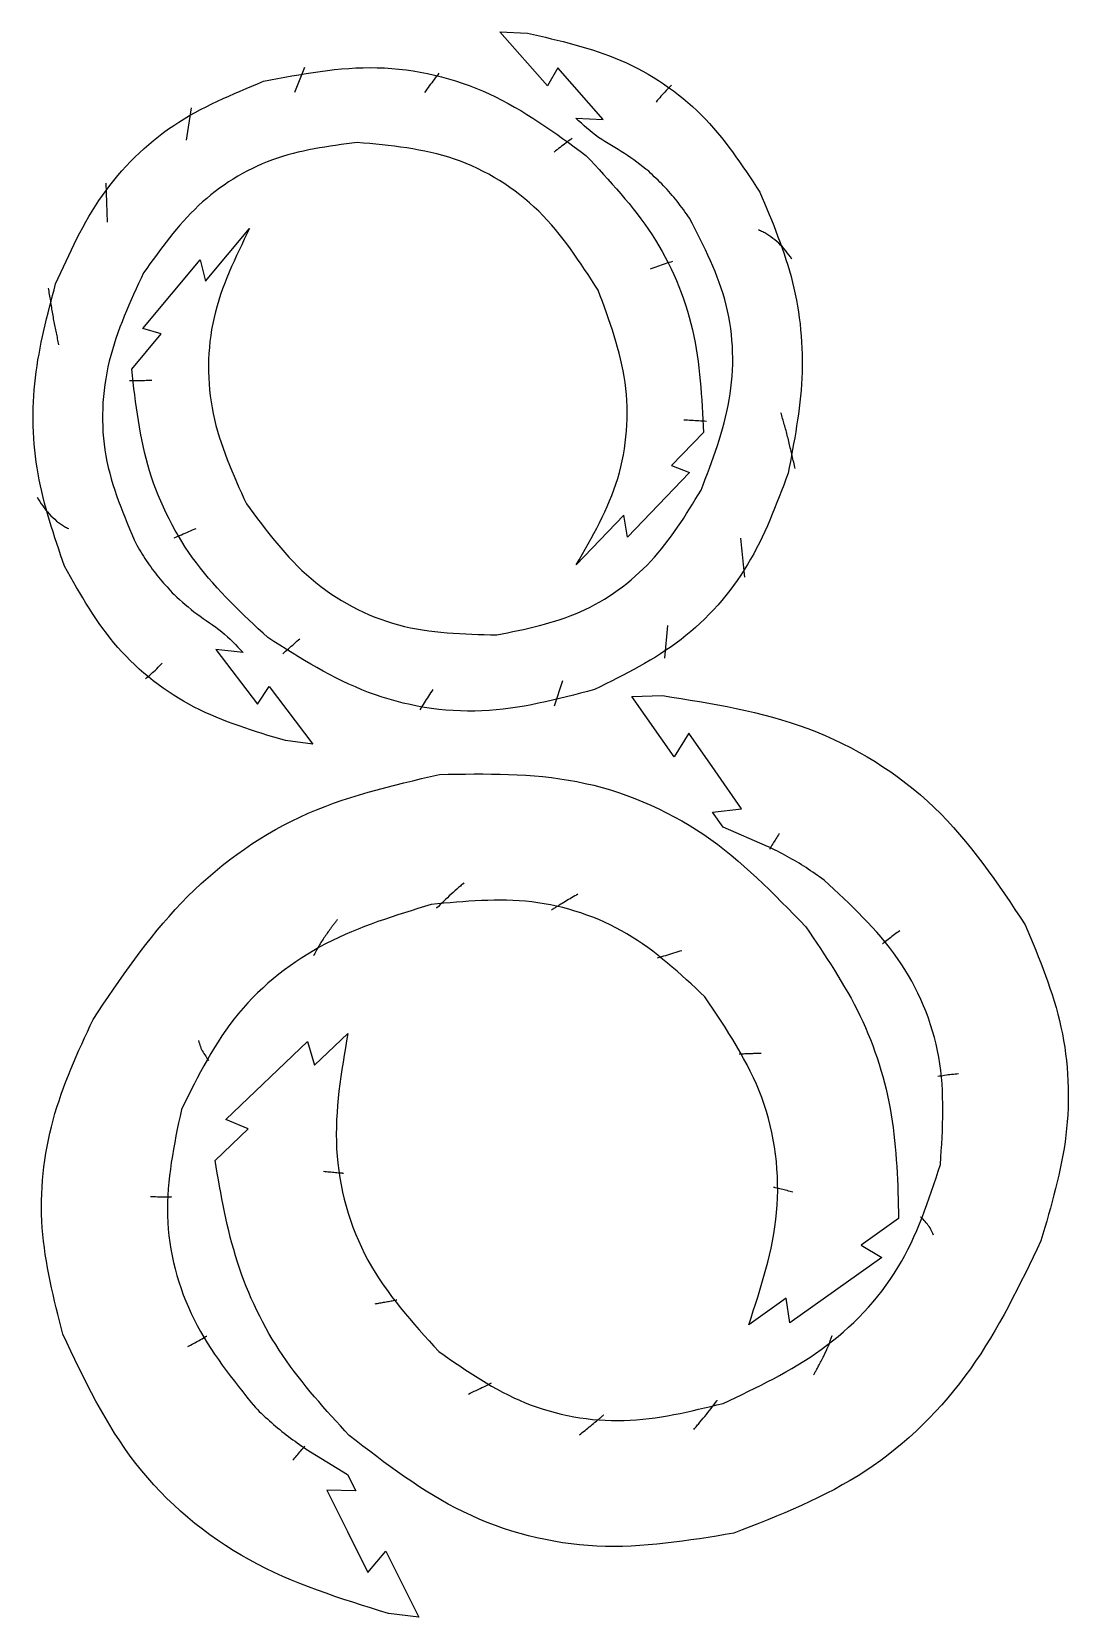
# Model space of a CAD drawing. Extents: x 8 to 787, y 16 to 1205.
import ezdxf

# ---------------------------------------------------------------- set-up
doc = ezdxf.new("R2010")
doc.units = 0
doc.layers.get('0').update_dxf_attribs({"linetype": 'CONTINUOUS'})

msp = doc.modelspace()

# ---------------------------------------------------------------- linework, layer by layer
at = {"color": 5}
for p, q in [((394.667987, 1164.317583), (358.95047, 1205.042031)), ((358.95047, 1205.042031), (379.666255, 1203.901195)), ((402.380351, 1178.002977), (394.667987, 1164.317583)), ((436.45154, 1139.15567), (402.380351, 1178.002977)), ((415.886005, 1140.125182), (436.45154, 1139.15567)), ((138.18129, 1017.911017), (171.344035, 1057.536683)), ((91.179027, 982.431333), (134.351231, 1034.017152)), ((134.351231, 1034.017152), (138.18129, 1017.911017)), ((82.910059, 951.868253), (105.018546, 978.285352)), ((105.018546, 978.285352), (91.179027, 982.431333)), ((511.519326, 904.394283), (487.65822, 879.548843)), ((501.182259, 874.467327), (454.587639, 825.950555)), ((487.65822, 879.548843), (501.182259, 874.467327)), ((451.866545, 842.280667), (416.07487, 805.012491)), ((454.587639, 825.950555), (451.866545, 842.280667)), ((166.463263, 739.318654), (146.011966, 741.690494)), ((146.011966, 741.690494), (177.35039, 700.606892)), ((177.35039, 700.606892), (185.979435, 713.733588)), ((185.979435, 713.733588), (218.832137, 670.664787)), ((457.86272, 706.458462), (480.937856, 706.978487)), ((489.53059, 661.012828), (457.86272, 706.458462)), ((500.632176, 678.715742), (489.53059, 661.012828)), ((520.326466, 650.45303), (500.632176, 678.715742)), ((218.832137, 670.664787), (198.242641, 673.217814)), ((540.020752, 622.190314), (520.326466, 650.45303)), ((518.468235, 619.485233), (540.020752, 622.190314)), ((526.267068, 608.293409), (518.468235, 619.485233)), ((559.715073, 593.927569), (526.267068, 608.293409)), ((220.076431, 429.71752), (244.972634, 453.525787)), ((153.594954, 389.115273), (214.728915, 447.57775)), ((214.728915, 447.57775), (220.076431, 429.71752)), ((145.387854, 358.292749), (170.284057, 382.101016)), ((170.284057, 382.101016), (153.594954, 389.115273)), ((657.921465, 314.774553), (629.836342, 294.827612)), ((645.332081, 285.467695), (576.367557, 236.486913)), ((629.836342, 294.827612), (645.332081, 285.467695)), ((573.666134, 254.933758), (545.581012, 234.986817)), ((576.367557, 236.486913), (573.666134, 254.933758)), ((213.807405, 141.703711), (244.819033, 122.639994)), ((244.819033, 122.639994), (250.912734, 110.43567)), ((250.912734, 110.43567), (229.19575, 110.884109)), ((229.19575, 110.884109), (244.584066, 80.064542)), ((244.584066, 80.064542), (259.972386, 49.244977)), ((259.972386, 49.244977), (273.523435, 65.151184)), ((273.523435, 65.151184), (298.267429, 15.594202)), ((298.267429, 15.594202), (275.360731, 18.425375))]:
    msp.add_line(p, q, dxfattribs=at)
at = {"color": 7}
for p, q in [((212.461156, 1178.074333), (205.043974, 1159.51149)), ((212.457537, 1178.06535), (212.461156, 1178.074333)), ((127.486677, 1147.937018), (123.708623, 1123.70411)), ((127.485638, 1147.925558), (127.486677, 1147.937018)), ((482.679539, 735.122999), (484.793704, 759.557357)), ((482.679793, 735.134504), (482.679539, 735.122999)), ((399.961809, 699.25244), (406.09386, 718.278519)), ((399.964806, 699.261649), (399.961809, 699.25244)), ((561.157666, 591.749846), (561.19223, 591.807766)), ((311.544071, 547.608339), (311.648076, 547.712515)), ((397.709249, 546.166235), (397.544186, 546.061126)), ((397.544186, 546.061126), (397.671684, 546.142311)), ((219.16797, 511.768561), (219.221045, 511.879272)), ((538.262561, 437.972489), (538.406207, 437.979728)), ((687.195275, 421.189618), (687.357574, 421.220121)), ((112.719865, 331.099887), (112.554859, 331.093239)), ((281.644982, 253.746206), (281.503903, 253.718216)), ((608.067475, 226.996005), (608.031014, 226.878769)), ((436.400242, 167.074817), (436.54832, 167.202748)), ((436.54832, 167.202748), (436.43394, 167.103935)), ((521.863994, 178.141185), (521.776193, 178.02303)), ((212.695807, 144.067586), (212.65321, 144.01529))]:
    msp.add_line(p, q, dxfattribs=at)
at = {"color": 5}
for points, knots in [([(379.666255, 1203.901195), (403.476933, 1198.526458), (451.07298, 1187.782697), (513.592161, 1145.869937), (540.477548, 1105.073536), (553.92023, 1084.675352)], [0, 0, 0, 0, 72.875315, 145.673175, 218.470922, 218.470922, 218.470922, 218.470922]), ([(181.681799, 1167.848424), (210.043422, 1173.313205), (266.781286, 1184.245585), (353.714296, 1163.502096), (400.215058, 1129.324967), (423.470837, 1112.232435)], [0, 0, 0, 0, 85.993625, 172.031573, 258.109484, 258.109484, 258.109484, 258.109484]), ([(25.880894, 1015.884238), (36.223654, 1038.788601), (56.901225, 1084.579725), (111.99077, 1138.979598), (158.450266, 1158.224989), (181.681799, 1167.848424)], [0, 0, 0, 0, 75.019188, 149.980723, 224.953785, 224.953785, 224.953785, 224.953785]), ([(470.522666, 1100.308358), (464.609027, 1104.932917), (452.675584, 1114.265055), (432.535989, 1124.820438), (421.389772, 1135.066094), (415.886005, 1140.125182)], [0, 0, 0, 0, 22.49271, 45.389217, 67.722957, 67.722957, 67.722957, 67.722957]), ([(252.056181, 1121.966309), (230.393901, 1119.110618), (187.064525, 1113.3986), (129.834224, 1077.484731), (104.51786, 1041.961666), (91.851799, 1024.189078)], [0, 0, 0, 0, 65.026386, 130.06723, 195.189088, 195.189088, 195.189088, 195.189088]), ([(432.614127, 1011.078201), (419.173231, 1032.035198), (392.296376, 1073.941494), (326.517975, 1115.104438), (276.871089, 1119.679543), (252.056181, 1121.966309)], [0, 0, 0, 0, 74.147303, 148.267367, 222.336484, 222.336484, 222.336484, 222.336484]), ([(423.470837, 1112.232435), (441.212224, 1093.29788), (476.680329, 1055.444426), (507.949609, 982.163232), (510.329144, 930.32329), (511.519326, 904.394283)], [0, 0, 0, 0, 77.482243, 154.900422, 232.372597, 232.372597, 232.372597, 232.372597]), ([(501.014502, 1065.283615), (498.035426, 1069.513699), (492.077151, 1077.97404), (481.772162, 1089.61862), (474.272805, 1096.744821), (470.522666, 1100.308358)], [0, 0, 0, 0, 15.512623, 31.025886, 46.542954, 46.542954, 46.542954, 46.542954]), ([(553.92023, 1084.675352), (563.245881, 1062.455026), (581.91326, 1017.976071), (588.730153, 944.78546), (579.594367, 897.457443), (575.029081, 873.806937)], [0, 0, 0, 0, 72.017274, 144.158694, 216.217837, 216.217837, 216.217837, 216.217837]), ([(509.779428, 861.015785), (518.3491, 883.243894), (535.479173, 927.676067), (533.859205, 1001.597571), (511.957999, 1044.06412), (501.014502, 1065.283615)], [0, 0, 0, 0, 71.123318, 142.169696, 213.12392, 213.12392, 213.12392, 213.12392]), ([(171.344035, 1057.536683), (160.690915, 1035.777543), (139.382193, 992.254194), (138.991711, 916.983958), (158.940409, 872.880163), (168.917346, 850.822543)], [0, 0, 0, 0, 72.066509, 144.149803, 216.270517, 216.270517, 216.270517, 216.270517]), ([(91.851799, 1024.189078), (81.783994, 1002.598167), (61.659277, 959.439702), (58.226746, 885.580169), (77.176416, 841.716965), (86.645103, 819.799596)], [0, 0, 0, 0, 71.123318, 142.169695, 213.123918, 213.123918, 213.123918, 213.123918]), ([(32.538489, 804.066515), (24.752225, 826.871881), (9.166276, 872.521926), (7.364099, 946.007215), (19.710977, 992.600759), (25.880894, 1015.884238)], [0, 0, 0, 0, 72.017273, 144.158693, 216.217836, 216.217836, 216.217836, 216.217836]), ([(416.07487, 805.012491), (428.189228, 825.993232), (452.420765, 867.9596), (457.951168, 943.027405), (441.061268, 988.390679), (432.614127, 1011.078201)], [0, 0, 0, 0, 72.066508, 144.149802, 216.270515, 216.270515, 216.270515, 216.270515]), ([(184.947953, 750.528981), (165.954795, 768.207615), (127.984181, 803.550266), (91.782931, 874.524705), (85.86837, 926.08108), (82.910059, 951.868253)], [0, 0, 0, 0, 77.482243, 154.900423, 232.372598, 232.372598, 232.372598, 232.372598]), ([(575.029081, 873.806937), (566.274802, 850.249663), (548.772971, 803.15322), (497.527485, 745.117849), (452.490903, 722.744289), (429.970881, 711.55665)], [0, 0, 0, 0, 75.019189, 149.980725, 224.953787, 224.953787, 224.953787, 224.953787]), ([(356.627155, 752.525174), (378.043813, 756.853695), (420.881892, 765.511699), (475.525699, 805.250443), (498.356782, 842.419626), (509.779428, 861.015785)], [0, 0, 0, 0, 65.026386, 130.067231, 195.189089, 195.189089, 195.189089, 195.189089]), ([(168.917346, 850.822543), (183.758186, 830.832472), (213.434412, 790.859674), (281.870579, 754.285404), (331.714008, 753.111783), (356.627155, 752.525174)], [0, 0, 0, 0, 74.147304, 148.267368, 222.336485, 222.336485, 222.336485, 222.336485]), ([(86.645103, 819.799596), (89.328314, 815.375925), (94.694849, 806.528399), (104.180469, 794.207196), (111.175608, 786.585441), (114.673606, 782.774096)], [0, 0, 0, 0, 15.512623, 31.025886, 46.542953, 46.542953, 46.542953, 46.542953]), ([(198.242641, 673.217814), (174.854649, 680.20623), (128.103523, 694.175635), (68.592901, 740.260483), (44.55662, 782.797849), (32.538489, 804.066515)], [0, 0, 0, 0, 72.875315, 145.673174, 218.47092, 218.47092, 218.47092, 218.47092]), ([(114.673606, 782.774096), (120.257587, 777.756445), (131.525795, 767.631064), (150.897447, 755.724826), (161.317876, 744.741827), (166.463263, 739.318654)], [0, 0, 0, 0, 22.49271, 45.389217, 67.722957, 67.722957, 67.722957, 67.722957]), ([(429.970881, 711.55665), (402.04872, 704.167577), (346.190006, 689.385623), (258.043242, 704.143293), (209.316821, 735.064692), (184.947953, 750.528981)], [0, 0, 0, 0, 85.993625, 172.031574, 258.109486, 258.109486, 258.109486, 258.109486]), ([(480.937856, 706.978487), (517.928099, 701.179817), (591.893247, 689.584882), (690.562311, 628.599173), (732.117358, 566.181159), (752.885733, 534.985894)], [0, 0, 0, 0, 111.687682, 223.329048, 334.872145, 334.872145, 334.872145, 334.872145]), ([(53.944226, 464.113493), (74.406024, 494.577248), (115.314441, 555.482161), (206.167185, 622.969915), (277.883116, 639.562067), (313.711292, 647.85125)], [0, 0, 0, 0, 109.724374, 219.367357, 328.82831, 328.82831, 328.82831, 328.82831]), ([(313.711292, 647.85125), (348.316565, 648.484123), (417.529241, 649.749906), (516.245926, 608.228577), (564.267697, 558.422911), (588.282754, 533.515752)], [0, 0, 0, 0, 103.101624, 206.209588, 309.35338, 309.35338, 309.35338, 309.35338]), ([(602.014406, 568.591884), (597.542621, 571.774211), (588.601623, 578.137034), (574.458453, 586.601515), (564.630626, 591.485008), (559.715073, 593.927569)], [0, 0, 0, 0, 16.461719, 32.913965, 49.377197, 49.377197, 49.377197, 49.377197]), ([(689.287613, 355.350945), (690.982597, 382.337034), (694.373468, 436.323623), (661.452552, 513.622287), (621.834842, 550.261544), (602.014406, 568.591884)], [0, 0, 0, 0, 80.348517, 160.739941, 241.22542, 241.22542, 241.22542, 241.22542]), ([(307.494505, 550.286423), (280.589556, 542.127975), (226.763467, 525.80617), (157.886659, 472.374417), (132.74411, 421.791614), (120.195697, 396.546207)], [0, 0, 0, 0, 84.028247, 168.107059, 251.880614, 251.880614, 251.880614, 251.880614]), ([(512.68417, 481.002148), (494.225452, 498.288552), (457.31905, 532.851028), (382.941968, 557.557531), (332.653067, 552.711032), (307.494505, 550.286423)], [0, 0, 0, 0, 75.284743, 150.524486, 225.848725, 225.848725, 225.848725, 225.848725]), ([(588.282754, 533.515752), (602.941376, 511.93953), (632.255726, 468.791349), (655.968068, 392.961645), (657.270201, 340.842158), (657.921465, 314.774553)], [0, 0, 0, 0, 77.979788, 155.944169, 233.955609, 233.955609, 233.955609, 233.955609]), ([(752.885733, 534.985894), (763.352891, 509.864698), (784.281501, 459.635997), (787.753643, 376.317023), (772.345062, 324.186178), (764.63569, 298.103563)], [0, 0, 0, 0, 81.218713, 162.393161, 243.674764, 243.674764, 243.674764, 243.674764]), ([(545.581012, 234.986817), (554.66791, 262.703621), (572.834915, 318.116514), (561.560399, 408.311389), (528.974165, 456.77499), (512.68417, 481.002148)], [0, 0, 0, 0, 86.869795, 173.67467, 260.446289, 260.446289, 260.446289, 260.446289]), ([(31.224054, 228.03068), (24.509869, 254.404068), (11.085157, 307.13647), (19.730263, 390.078434), (42.534558, 439.424291), (53.944226, 464.113493)], [0, 0, 0, 0, 81.218713, 162.393162, 243.674765, 243.674765, 243.674765, 243.674765]), ([(244.972634, 453.525787), (240.000464, 424.784346), (230.05984, 367.322944), (254.292723, 279.715881), (293.561432, 236.489133), (313.192025, 214.8799)], [0, 0, 0, 0, 86.869794, 173.674669, 260.446288, 260.446288, 260.446288, 260.446288]), ([(120.195697, 396.546207), (114.605867, 370.091042), (103.423221, 317.166583), (124.788595, 235.911485), (158.675272, 193.915161), (175.628517, 172.904723)], [0, 0, 0, 0, 80.348518, 160.739942, 241.225421, 241.225421, 241.225421, 241.225421]), ([(246.006337, 151.960049), (228.374241, 171.182894), (193.113533, 209.624786), (158.657087, 281.215096), (149.811821, 332.595031), (145.387854, 358.292749)], [0, 0, 0, 0, 77.979788, 155.944168, 233.955608, 233.955608, 233.955608, 233.955608]), ([(526.259067, 176.078554), (551.696801, 188.051784), (602.587577, 212.005449), (662.989396, 274.859146), (680.532175, 328.552894), (689.287613, 355.350945)], [0, 0, 0, 0, 84.028247, 168.107058, 251.880613, 251.880613, 251.880613, 251.880613]), ([(764.63569, 298.103563), (748.807106, 264.994932), (717.161679, 198.802229), (637.05415, 118.854735), (568.501774, 92.039702), (534.254062, 78.643325)], [0, 0, 0, 0, 109.724374, 219.367356, 328.828309, 328.828309, 328.828309, 328.828309]), ([(275.360731, 18.425375), (239.602127, 29.526047), (168.099747, 51.722788), (79.315751, 126.370246), (47.249913, 194.153817), (31.224054, 228.03068)], [0, 0, 0, 0, 111.687682, 223.329049, 334.872147, 334.872147, 334.872147, 334.872147]), ([(313.192025, 214.8799), (333.962072, 200.452524), (375.489751, 171.606395), (452.663118, 157.945027), (501.717907, 170.031784), (526.259067, 176.078554)], [0, 0, 0, 0, 75.284743, 150.524485, 225.848724, 225.848724, 225.848724, 225.848724]), ([(175.628517, 172.904723), (179.591637, 169.107652), (187.515598, 161.515695), (200.282036, 151.090017), (209.297945, 144.833176), (213.807405, 141.703711)], [0, 0, 0, 0, 16.46172, 32.913965, 49.377197, 49.377197, 49.377197, 49.377197]), ([(534.254062, 78.643325), (500.106228, 72.999663), (431.808459, 61.711994), (328.114679, 88.481465), (273.378954, 130.798071), (246.006337, 151.960049)], [0, 0, 0, 0, 103.101624, 206.209587, 309.353378, 309.353378, 309.353378, 309.353378])]:
    msp.add_open_spline(points, degree=3, knots=knots, dxfattribs=at)
at = {"color": 7}
for points, knots in [([(313.227879, 1173.99991), (312.022744, 1172.399697), (309.611002, 1169.197318), (306.012395, 1164.375665), (303.633895, 1161.143232), (302.44411, 1159.52629)], [0, 0, 0, 0, 6.009764, 12.026868, 18.049377, 18.049377, 18.049377, 18.049377]), ([(487.661842, 1164.847228), (486.286806, 1163.52446), (483.535149, 1160.877401), (479.654519, 1156.655443), (477.233537, 1153.697334), (476.022325, 1152.217398)], [0, 0, 0, 0, 5.723114, 11.452823, 17.18936, 17.18936, 17.18936, 17.18936]), ([(413.173936, 1125.122369), (411.66068, 1123.973455), (408.632007, 1121.673987), (404.101855, 1118.202156), (401.094147, 1115.867454), (399.589459, 1114.699456)], [0, 0, 0, 0, 5.699959, 11.40805, 17.122472, 17.122472, 17.122472, 17.122472]), ([(63.551387, 1091.547303), (63.659572, 1088.28777), (63.876301, 1081.757882), (64.142531, 1071.957964), (64.41733, 1065.421634), (64.554681, 1062.154622)], [0, 0, 0, 0, 9.783993, 19.60047, 29.410022, 29.410022, 29.410022, 29.410022]), ([(562.130216, 1051.234075), (561.153342, 1051.909513), (559.196408, 1053.262591), (556.053601, 1054.976019), (553.847549, 1055.879321), (552.744252, 1056.331082)], [0, 0, 0, 0, 3.561534, 7.134687, 10.709594, 10.709594, 10.709594, 10.709594]), ([(577.953701, 1034.502008), (576.419813, 1036.56457), (573.353356, 1040.687922), (568.207171, 1046.472642), (564.155847, 1049.646947), (562.130216, 1051.234075)], [0, 0, 0, 0, 7.713052, 15.419481, 23.125675, 23.125675, 23.125675, 23.125675]), ([(488.449586, 1032.766813), (486.567236, 1032.12207), (482.802116, 1030.832439), (477.168012, 1028.857244), (473.424168, 1027.505148), (471.552149, 1026.829065)], [0, 0, 0, 0, 5.969116, 11.939561, 17.910624, 17.910624, 17.910624, 17.910624]), ([(20.302424, 1012.777274), (20.842687, 1009.549995), (21.925241, 1003.083322), (23.485338, 993.369133), (24.632126, 986.903693), (25.205284, 983.672305)], [0, 0, 0, 0, 9.816575, 19.669999, 29.515302, 29.515302, 29.515302, 29.515302]), ([(25.205284, 983.672305), (25.539588, 982.174893), (26.20829, 979.179646), (27.140195, 974.671592), (27.807324, 971.675981), (28.140844, 970.178377)], [0, 0, 0, 0, 4.602764, 9.206823, 13.809641, 13.809641, 13.809641, 13.809641]), ([(81.14891, 943.461044), (83.034402, 943.447824), (86.806869, 943.421371), (92.467539, 943.476613), (96.241101, 943.583098), (98.128383, 943.636355)], [0, 0, 0, 0, 5.656562, 11.317578, 16.981597, 16.981597, 16.981597, 16.981597]), ([(573.503091, 905.989796), (573.067297, 907.46088), (572.195586, 910.403461), (570.957965, 914.837341), (570.087797, 917.780393), (569.652772, 919.251721)], [0, 0, 0, 0, 4.602764, 9.206823, 13.809641, 13.809641, 13.809641, 13.809641]), ([(513.850561, 912.661577), (511.970375, 912.803543), (508.208524, 913.087587), (502.557299, 913.419088), (498.785275, 913.57058), (496.898763, 913.646346)], [0, 0, 0, 0, 5.656562, 11.317578, 16.981597, 16.981597, 16.981597, 16.981597]), ([(580.382324, 877.287646), (579.622905, 880.470491), (578.101216, 886.848127), (575.881299, 896.433081), (574.295609, 902.8051), (573.503091, 905.989796)], [0, 0, 0, 0, 9.816576, 19.67, 29.515302, 29.515302, 29.515302, 29.515302]), ([(11.987895, 855.764147), (13.377331, 853.601639), (16.15501, 849.278481), (20.894092, 843.155793), (24.719156, 839.712202), (26.631658, 837.990432)], [0, 0, 0, 0, 7.713052, 15.419481, 23.125675, 23.125675, 23.125675, 23.125675]), ([(26.631658, 837.990432), (27.56012, 837.249853), (29.420071, 835.766279), (32.438516, 833.842204), (34.577722, 832.790341), (35.647588, 832.264281)], [0, 0, 0, 0, 3.561534, 7.134687, 10.709594, 10.709594, 10.709594, 10.709594]), ([(114.693562, 825.371105), (116.527482, 826.142904), (120.19573, 827.686675), (125.681776, 830.042058), (129.324532, 831.646695), (131.146004, 832.449055)], [0, 0, 0, 0, 5.969117, 11.939562, 17.910624, 17.910624, 17.910624, 17.910624]), ([(542.614212, 795.747716), (542.28366, 798.992249), (541.621456, 805.492088), (540.68653, 815.250939), (539.965951, 821.753238), (539.605789, 825.003241)], [0, 0, 0, 0, 9.783993, 19.60047, 29.410022, 29.410022, 29.410022, 29.410022]), ([(196.101171, 738.372406), (197.532426, 739.621991), (200.396976, 742.122943), (204.67943, 745.896069), (207.520659, 748.430741), (208.942061, 749.698779)], [0, 0, 0, 0, 5.699959, 11.40805, 17.122472, 17.122472, 17.122472, 17.122472]), ([(93.166553, 719.556507), (94.628721, 720.782273), (97.554743, 723.235217), (101.714664, 727.182276), (104.332026, 729.968129), (105.641487, 731.361885)], [0, 0, 0, 0, 5.723114, 11.452823, 17.18936, 17.18936, 17.18936, 17.18936]), ([(299.152105, 696.435148), (300.245134, 698.113933), (302.432527, 701.473552), (305.69342, 706.529726), (307.845597, 709.917058), (308.922168, 711.611485)], [0, 0, 0, 0, 6.009764, 12.026868, 18.049377, 18.049377, 18.049377, 18.049377]), ([(568.365155, 603.610864), (567.553541, 602.299652), (565.930272, 599.677166), (563.527376, 595.723565), (561.947588, 593.074449), (561.157666, 591.749846)], [0, 0, 0, 0, 4.626214, 9.252648, 13.8794, 13.8794, 13.8794, 13.8794]), ([(328.04566, 562.934829), (326.157431, 561.291456), (322.381398, 558.005079), (316.922102, 552.847922), (313.33691, 549.355025), (311.544071, 547.608339)], [0, 0, 0, 0, 7.50891, 15.016136, 22.5254, 22.5254, 22.5254, 22.5254]), ([(332.006307, 566.488246), (331.563508, 566.096615), (330.677844, 565.313296), (329.357332, 564.129089), (328.482912, 563.332941), (328.04566, 562.934829)], [0, 0, 0, 0, 1.773418, 3.547093, 5.321108, 5.321108, 5.321108, 5.321108]), ([(403.41695, 549.740046), (402.745691, 549.325799), (401.445138, 548.523205), (399.542666, 547.331697), (398.313927, 546.550615), (397.709249, 546.166235)], [0, 0, 0, 0, 2.366364, 4.584789, 6.734309, 6.734309, 6.734309, 6.734309]), ([(417.487215, 558.051916), (415.91459, 557.144713), (412.769122, 555.330182), (408.078049, 552.560681), (404.970755, 550.680321), (403.41695, 549.740046)], [0, 0, 0, 0, 5.446586, 10.893927, 16.342371, 16.342371, 16.342371, 16.342371]), ([(237.22539, 539.054326), (236.692664, 538.383396), (235.627079, 537.041368), (234.057322, 535.005179), (233.03277, 533.630837), (232.520386, 532.943521)], [0, 0, 0, 0, 2.5701, 5.140844, 7.712678, 7.712678, 7.712678, 7.712678]), ([(232.520386, 532.943521), (230.875941, 530.688483), (227.589865, 526.182266), (223.001441, 519.184349), (220.444553, 514.23809), (219.16797, 511.768561)], [0, 0, 0, 0, 8.373556, 16.732786, 25.067721, 25.067721, 25.067721, 25.067721]), ([(658.832507, 530.632791), (657.514492, 529.669243), (654.878971, 527.74252), (650.973574, 524.789371), (648.403021, 522.779), (647.118033, 521.77404)], [0, 0, 0, 0, 4.897943, 9.79399, 14.68784, 14.68784, 14.68784, 14.68784]), ([(495.391499, 515.663533), (493.337796, 515.050611), (489.230184, 513.824705), (483.087202, 511.923068), (479.006096, 510.609697), (476.965369, 509.952957)], [0, 0, 0, 0, 6.429622, 12.859891, 19.291254, 19.291254, 19.291254, 19.291254]), ([(647.118033, 521.77404), (646.992125, 521.675176), (646.656219, 521.41142), (646.252781, 521.086217), (645.971767, 520.864269), (645.900279, 520.807807)], [0, 0, 0, 0, 0.480251, 1.28124, 1.554525, 1.554525, 1.554525, 1.554525]), ([(133.022521, 448.255937), (133.447901, 446.736033), (134.299604, 443.692858), (136.314902, 439.345359), (138.160993, 436.74761), (139.090181, 435.440093)], [0, 0, 0, 0, 4.731118, 9.472722, 14.27785, 14.27785, 14.27785, 14.27785]), ([(139.090181, 435.440093), (139.268986, 435.182744), (139.64337, 434.643903), (140.25601, 433.985009), (140.632117, 433.537042), (140.788124, 433.351227)], [0, 0, 0, 0, 0.938942, 1.965971, 2.69393, 2.69393, 2.69393, 2.69393]), ([(543.560963, 438.216417), (542.948889, 438.189762), (541.758726, 438.137934), (539.992508, 438.058293), (538.838571, 438.001059), (538.262561, 437.972489)], [0, 0, 0, 0, 1.837962, 3.573873, 5.304025, 5.304025, 5.304025, 5.304025]), ([(554.842779, 438.607156), (553.588541, 438.569306), (551.080562, 438.493621), (547.319912, 438.363662), (544.813762, 438.265491), (543.560963, 438.216417)], [0, 0, 0, 0, 3.764425, 7.527355, 11.288633, 11.288633, 11.288633, 11.288633]), ([(702.899575, 423.208295), (701.141238, 423.061864), (697.627725, 422.769265), (692.389463, 422.086541), (688.924618, 421.488238), (687.195275, 421.189618)], [0, 0, 0, 0, 5.29279, 10.576067, 15.840596, 15.840596, 15.840596, 15.840596]), ([(226.622727, 350.219613), (228.133201, 350.067581), (231.154195, 349.763513), (235.688186, 349.331788), (238.712448, 349.060943), (240.22461, 348.925518)], [0, 0, 0, 0, 4.554312, 9.108765, 13.663401, 13.663401, 13.663401, 13.663401]), ([(240.22461, 348.925518), (240.358133, 348.914001), (240.738571, 348.881189), (241.194948, 348.841933), (241.517825, 348.814481), (241.593762, 348.808024)], [0, 0, 0, 0, 0.402056, 1.145552, 1.374184, 1.374184, 1.374184, 1.374184]), ([(565.445031, 337.793339), (565.314589, 337.824093), (564.942928, 337.911719), (564.497066, 338.016731), (564.18158, 338.090708), (564.107382, 338.108106)], [0, 0, 0, 0, 0.402056, 1.145552, 1.374184, 1.374184, 1.374184, 1.374184]), ([(578.715548, 334.540759), (577.243079, 334.910191), (574.298096, 335.649065), (569.874613, 336.733618), (566.921578, 337.440094), (565.445031, 337.793339)], [0, 0, 0, 0, 4.554312, 9.108765, 13.663401, 13.663401, 13.663401, 13.663401]), ([(96.888824, 331.379534), (98.649811, 331.269474), (102.168621, 331.049551), (107.450519, 330.965556), (110.965499, 331.055163), (112.719865, 331.099887)], [0, 0, 0, 0, 5.29279, 10.576067, 15.840596, 15.840596, 15.840596, 15.840596]), ([(676.23208, 314.128513), (676.017851, 314.357217), (675.569296, 314.836081), (674.867595, 315.399186), (674.430511, 315.787886), (674.249211, 315.949118)], [0, 0, 0, 0, 0.938942, 1.965971, 2.69393, 2.69393, 2.69393, 2.69393]), ([(684.093813, 302.327856), (683.452554, 303.770022), (682.168616, 306.657549), (679.544262, 310.666907), (677.341027, 312.969537), (676.23208, 314.128513)], [0, 0, 0, 0, 4.731118, 9.472722, 14.27785, 14.27785, 14.27785, 14.27785]), ([(265.331991, 250.714252), (266.567488, 250.933556), (269.03799, 251.372077), (272.740058, 252.045926), (275.205491, 252.50643), (276.437937, 252.736631)], [0, 0, 0, 0, 3.764425, 7.527355, 11.288633, 11.288633, 11.288633, 11.288633]), ([(276.437937, 252.736631), (277.039678, 252.851749), (278.209749, 253.075594), (279.945756, 253.41048), (281.079201, 253.634421), (281.644982, 253.746206)], [0, 0, 0, 0, 1.837962, 3.573873, 5.304025, 5.304025, 5.304025, 5.304025]), ([(137.789703, 225.767487), (137.928615, 225.847051), (138.299214, 226.059316), (138.745541, 226.322587), (139.055766, 226.501445), (139.134684, 226.546945)], [0, 0, 0, 0, 0.480251, 1.28124, 1.554525, 1.554525, 1.554525, 1.554525]), ([(597.926349, 204.108815), (599.226455, 206.578454), (601.824442, 211.513507), (605.349741, 219.10276), (607.162443, 224.367477), (608.067475, 226.996005)], [0, 0, 0, 0, 8.373556, 16.732786, 25.067721, 25.067721, 25.067721, 25.067721]), ([(124.914572, 218.700848), (126.358366, 219.463113), (129.245396, 220.987348), (133.537706, 223.34304), (136.372583, 224.959459), (137.789703, 225.767487)], [0, 0, 0, 0, 4.897943, 9.79399, 14.68784, 14.68784, 14.68784, 14.68784]), ([(594.157079, 197.380396), (594.586896, 198.121477), (595.446638, 199.603825), (596.704576, 201.8461), (597.519034, 203.35447), (597.926349, 204.108815)], [0, 0, 0, 0, 2.5701, 5.140844, 7.712678, 7.712678, 7.712678, 7.712678]), ([(335.327575, 183.09208), (337.270707, 183.996295), (341.157168, 185.804816), (346.959514, 188.57704), (350.807067, 190.468258), (352.731007, 191.413947)], [0, 0, 0, 0, 6.429622, 12.859891, 19.291254, 19.291254, 19.291254, 19.291254]), ([(431.271027, 162.711202), (431.87513, 163.218398), (433.04557, 164.20108), (434.75518, 165.655841), (435.857685, 166.606826), (436.400242, 167.074817)], [0, 0, 0, 0, 2.366364, 4.584789, 6.734309, 6.734309, 6.734309, 6.734309]), ([(507.758993, 160.584059), (509.388993, 162.483843), (512.648627, 166.282986), (517.302489, 172.1772), (520.343355, 176.15301), (521.863994, 178.141185)], [0, 0, 0, 0, 7.50891, 15.016136, 22.5254, 22.5254, 22.5254, 22.5254]), ([(418.554597, 152.447093), (419.979067, 153.572727), (422.828204, 155.82415), (427.068151, 159.244552), (429.869974, 161.555574), (431.271027, 162.711202)], [0, 0, 0, 0, 5.446586, 10.893927, 16.342371, 16.342371, 16.342371, 16.342371]), ([(504.355414, 156.49393), (504.736751, 156.945625), (505.499481, 157.849081), (506.634339, 159.212237), (507.384084, 160.126756), (507.758993, 160.584059)], [0, 0, 0, 0, 1.773418, 3.547093, 5.321108, 5.321108, 5.321108, 5.321108]), ([(203.844731, 133.376931), (204.837884, 134.556609), (206.824238, 136.916023), (209.774982, 140.479446), (211.722176, 142.871512), (212.695807, 144.067586)], [0, 0, 0, 0, 4.626214, 9.252648, 13.8794, 13.8794, 13.8794, 13.8794])]:
    msp.add_open_spline(points, degree=3, knots=knots, dxfattribs=at)

doc.saveas('drawing.dxf')
